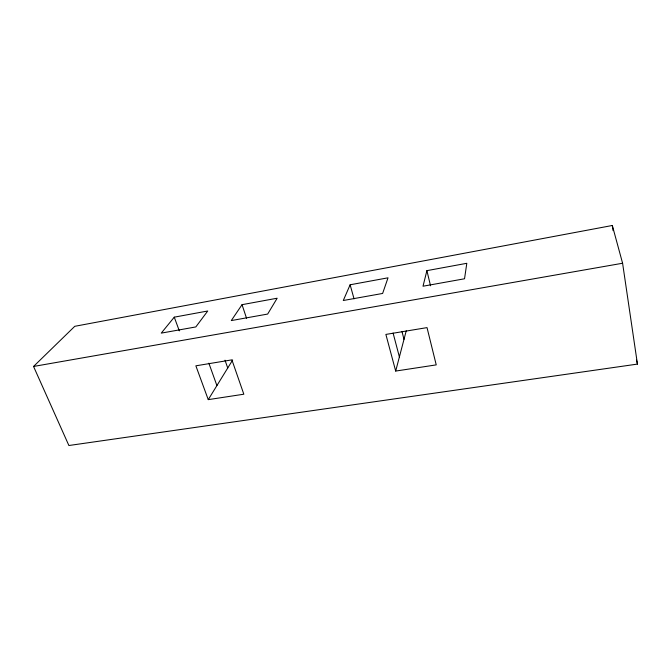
<?xml version="1.0" encoding="UTF-8"?>
<svg xmlns="http://www.w3.org/2000/svg" width="671" height="671" viewBox="0 0 671 671"><rect width="100%" height="100%" fill="white"/><g stroke="black" fill="none" stroke-linecap="round" stroke-linejoin="round"><path stroke-width="1.01" d="M426.899 270.648L423.015 286.215L464.533 278.775L466.806 263.3L426.899 270.648L430.539 285.796M395.689 371.063L385.875 334.418L427.024 327.616L436.234 364.881L395.689 371.063L406.24 330.795M350.128 284.781L343.284 300.507L382.621 293.453L388.023 277.811L350.128 284.781L354.053 298.863M208.253 399.639L243.833 394.212L231.898 359.866L195.865 365.821L208.253 399.639L232.644 360.042M242.03 304.684L231.285 320.579L267.662 314.062L277.165 298.218L242.03 304.684L246.551 318.255M174.267 317.165L161.25 333.126L195.831 326.928L207.733 311L174.267 317.165L179.316 330.878M33.55 366.458L74.775 326.307L612.321 225.49L622.596 263.242L637.45 364.093L68.887 445.51L33.55 366.458L622.596 263.242M208.866 363.187L216.909 385.582M225.003 360.201L227.737 368.002M393.089 333.068L399.396 356.93M401.946 331.407L404.001 339.341M636.469 360.101L637.45 364.093M612.321 225.49L613.084 230.639"/></g></svg>
